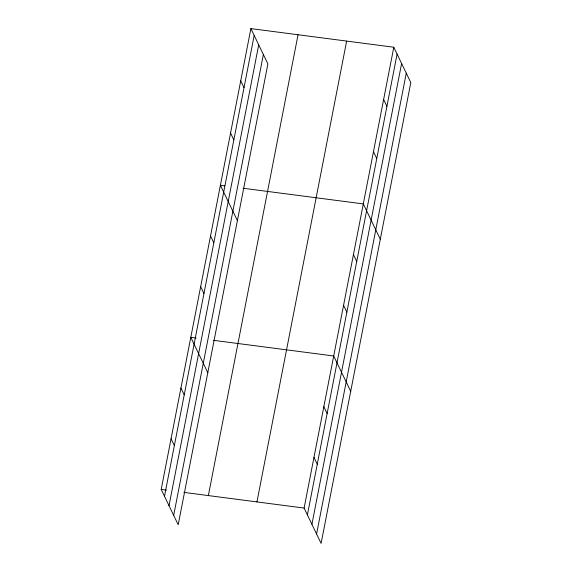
<?xml version="1.0" encoding="UTF-8"?>
<svg xmlns="http://www.w3.org/2000/svg" width="572" height="572" viewBox="0 0 572 572"><rect width="100%" height="100%" fill="white"/><g stroke="black" fill="none" stroke-linecap="round" stroke-linejoin="round"><path stroke-width="0.86" d="M250.893 28.6L267.896 63.935L178.207 524.767L161.197 489.432L250.893 28.6L393.793 47.233L410.803 82.568L321.106 543.4L304.104 508.065L393.793 47.233M164.493 496.281L254.182 35.443M169.019 505.684L258.708 44.845M173.681 515.365L263.37 54.533M208.358 495.581L298.048 34.749M256.942 501.916L346.639 41.084M307.4 514.907L397.09 54.075M311.926 524.309L401.615 63.478M316.588 533.998L406.277 73.166M224.76 185.85L220.392 185.285L237.401 220.62M243.1 188.245L363.299 203.911L380.308 239.253M196.039 338.038L190.798 337.358L207.8 372.694M213.499 340.319L333.705 355.991L350.707 391.327M161.197 489.432L166.438 490.118M183.905 492.392L304.104 508.065M383.633 99.456L386.922 106.306M373.466 151.687L376.762 158.53M353.432 254.604L356.728 261.447M240.726 80.831L244.022 87.673M343.565 305.298L346.861 312.14M230.559 133.054L233.855 139.904M323.838 406.678L327.127 413.527M210.532 235.971L213.821 242.821M313.971 457.371L317.267 464.214M200.665 286.665L203.954 293.515M180.931 388.052L184.227 394.894M171.064 438.738L174.36 445.588"/></g></svg>
